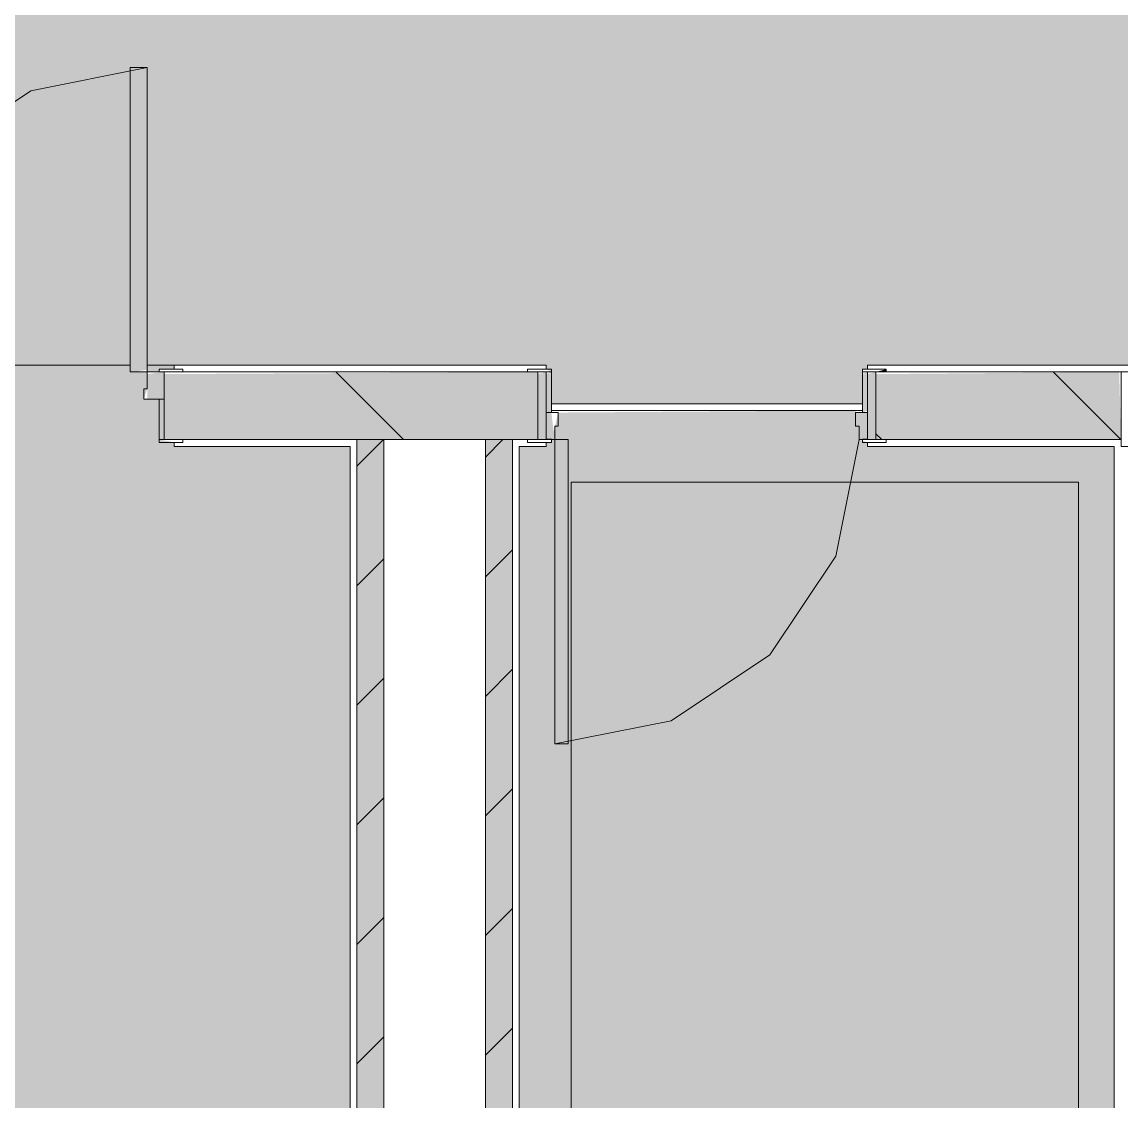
# Model space of a CAD drawing. Header units: millimetres. Extents: x -3817 to 677485, y -22715 to 103890.
# Drawn here: x -293.11 to -267.52, y -19537.39 to -19512.26 of the extents above; entities that cross this region are included whole.
import ezdxf

# ---------------------------------------------------------------- set-up
doc = ezdxf.new("R2010")
doc.units = ezdxf.units.MM
doc.layers.add('PDF _Геометрия', color=7, linetype='Continuous', true_color=0x1d1d1d)
doc.layers.add('PDF _Сплошная заливка', color=7, linetype='Continuous', true_color=0xffffff)

msp = doc.modelspace()

# ---------------------------------------------------------------- hatches: boundary and pattern name
at = {"layer": 'PDF _Сплошная заливка', "transparency": 33554559}
msp.add_hatch(color=256, dxfattribs=at).paths.add_polyline_path([(-280.507, -19521.149), (-273.538, -19521.149), (-273.538, -19520.348), (-273.42, -19520.348), (-273.42, -19520.254), (-194.604, -19520.254), (-194.604, -19518.64), (-193.344, -19518.64), (-193.344, -19518.364), (-193.108, -19518.443), (-192.715, -19518.364), (-192.748, -19507.813), (-193.344, -19507.813), (-193.344, -19507.617), (-194.604, -19507.617), (-194.604, -19506.002), (-201.139, -19506.002), (-201.139, -19498.522), (-278.944, -19498.522), (-280.349, -19500.956), (-280.622, -19500.799), (-279.308, -19498.522), (-363.102, -19498.522), (-363.102, -19503.089), (-363.417, -19503.089), (-363.417, -19498.522), (-371.527, -19498.522), (-371.527, -19514.585), (-354.921, -19514.585), (-354.921, -19520.254), (-332.434, -19520.254), (-332.434, -19516.602), (-332.119, -19516.602), (-332.119, -19520.254), (-321.962, -19520.254), (-321.962, -19513.217), (-321.647, -19513.217), (-321.647, -19520.254), (-300.821, -19520.254), (-300.821, -19516.868), (-300.427, -19516.868), (-300.427, -19520.254), (-290.585, -19520.254), (-290.585, -19513.325), (-290.191, -19513.325), (-290.191, -19520.254), (-280.9, -19520.254), (-280.9, -19520.348), (-280.782, -19520.411), (-280.782, -19521.149)])
at = {"layer": 'PDF _Сплошная заливка', "true_color": 0xe2e2e2, "transparency": 33554559}
for points in [[(-290.513, -19520.411), (-290.191, -19520.358), (-290.191, -19513.325), (-290.585, -19513.325), (-290.585, -19520.411)], [(-273.538, -19521.356), (-273.42, -19521.307), (-273.42, -19520.411), (-273.538, -19520.461), (-273.538, -19521.32)], [(-280.389, -19529.072), (-280.389, -19521.986), (-280.704, -19521.986), (-280.704, -19529.072), (-280.507, -19529.072)]]:
    msp.add_hatch(color=254, dxfattribs=at).paths.add_polyline_path(points)
at = {"layer": 'PDF _Сплошная заливка', "transparency": 33554559}
h = msp.add_hatch(color=256, dxfattribs=at)
h.paths.add_polyline_path([(-289.014, -19583.559), (-285.467, -19583.559), (-285.467, -19574.898), (-292.396, -19574.898), (-292.396, -19574.504), (-285.467, -19574.504), (-285.467, -19564.662), (-288.853, -19564.662), (-288.853, -19564.268), (-285.467, -19564.268), (-285.467, -19522.144), (-289.562, -19522.144), (-289.563, -19522.049), (-289.916, -19521.986), (-289.916, -19521.041), (-290.27, -19521.041), (-290.191, -19520.805), (-290.191, -19520.411), (-290.585, -19520.411), (-290.585, -19520.254), (-300.427, -19520.254), (-300.427, -19520.411), (-300.821, -19520.461), (-300.821, -19521.041), (-300.978, -19521.041), (-300.978, -19522.144), (-303.419, -19522.144), (-303.388, -19583.559), (-290.63, -19583.559)], flags=0)
h.paths.add_polyline_path([(-289.916, -19520.411), (-289.916, -19520.348), (-289.562, -19520.348), (-289.562, -19520.254), (-290.191, -19520.254), (-290.191, -19520.411)], flags=0)
h.paths.add_polyline_path([(-300.978, -19520.411), (-300.821, -19520.411), (-300.821, -19520.254), (-300.978, -19520.254)], flags=0)
h = msp.add_hatch(color=256, dxfattribs=at)
h.paths.add_polyline_path([(-202.103, -19521.986), (-194.447, -19521.986), (-194.447, -19520.411), (-209.249, -19520.411), (-209.249, -19521.986), (-209.092, -19521.986)], flags=0)
h.paths.add_polyline_path([(-301.215, -19521.986), (-301.215, -19520.411), (-303.577, -19520.461), (-303.577, -19521.986), (-301.648, -19521.986)], flags=0)
h.paths.add_polyline_path([(-285.31, -19521.986), (-281.097, -19521.986), (-281.097, -19520.411), (-289.798, -19520.461), (-289.798, -19521.986), (-285.467, -19521.986)], flags=0)
h.paths.add_polyline_path([(-273.224, -19521.986), (-267.515, -19521.986), (-267.561, -19520.411), (-273.224, -19520.461)], flags=0)
at = {"layer": 'PDF _Сплошная заливка', "true_color": 0xe2e2e2, "transparency": 33554559}
h = msp.add_hatch(color=254, dxfattribs=at)
h.paths.add_polyline_path([(-301.002, -19521.041), (-300.742, -19521.041), (-300.821, -19520.805), (-300.821, -19520.411), (-301.215, -19520.461), (-301.215, -19521.041)], flags=0)
h.paths.add_polyline_path([(-289.798, -19521.041), (-289.798, -19520.411), (-290.191, -19520.461), (-290.191, -19521.041)], flags=0)
at = {"layer": 'PDF _Сплошная заливка', "true_color": 0xfbfbfb, "transparency": 33554559}
msp.add_hatch(color=7, dxfattribs=at).paths.add_polyline_path([(-281.097, -19521.986), (-280.9, -19521.986), (-280.9, -19520.411), (-281.097, -19520.461), (-281.097, -19521.307)])
at = {"layer": 'PDF _Сплошная заливка', "transparency": 33554559}
h = msp.add_hatch(color=256, dxfattribs=at)
h.paths.add_polyline_path([(-280.704, -19521.986), (-280.389, -19521.986), (-280.389, -19529.072), (-280.704, -19529.072), (-280.704, -19522.122)], flags=0)
h.paths.add_polyline_path([(-280.113, -19551.749), (-279.798, -19551.749), (-279.798, -19551.906), (-273.027, -19551.906), (-273.027, -19551.812), (-273.42, -19551.749), (-273.342, -19551.056), (-273.027, -19551.056), (-273.027, -19550.961), (-267.673, -19550.961), (-267.673, -19522.144), (-273.42, -19522.144), (-273.42, -19522.049), (-273.617, -19521.986), (-273.696, -19521.307), (-280.625, -19521.356), (-280.782, -19522.049), (-280.9, -19522.049), (-280.9, -19522.144), (-281.53, -19522.144), (-281.53, -19550.961), (-280.507, -19550.961), (-280.505, -19551.056), (-280.034, -19551.119), (-280.113, -19551.434)], flags=0)
h.paths.add_polyline_path([(-280.507, -19551.906), (-280.113, -19551.906), (-280.192, -19551.812), (-280.507, -19551.812)], flags=0)
at = {"layer": 'PDF _Сплошная заливка', "true_color": 0xe2e2e2, "transparency": 33554559}
h = msp.add_hatch(color=254, dxfattribs=at)
h.paths.add_polyline_path([(-273.538, -19521.986), (-273.42, -19521.986), (-273.42, -19521.356), (-273.696, -19521.356), (-273.617, -19521.986)], flags=0)
h.paths.add_polyline_path([(-280.9, -19521.986), (-280.704, -19521.986), (-280.782, -19521.356), (-280.9, -19521.356)], flags=0)
at = {"layer": 'PDF _Сплошная заливка', "transparency": 33554559}
h = msp.add_hatch(color=256, dxfattribs=at)
h.paths.add_polyline_path([(-284.892, -19602.889), (-284.68, -19602.889), (-284.68, -19575.291), (-285.31, -19575.291), (-285.31, -19602.889)], flags=0)
h.paths.add_polyline_path([(-284.68, -19563.874), (-284.68, -19521.986), (-285.31, -19521.986), (-285.31, -19563.874), (-284.916, -19563.874)], flags=0)

# ---------------------------------------------------------------- linework, layer by layer
at = {"layer": 'PDF _Геометрия', "color": 253, "lineweight": 9, "true_color": 0xaaaaaa}
for points in [[(-290.191, -19513.325), (-292.903, -19513.864), (-295.202, -19515.401), (-296.738, -19517.7), (-297.278, -19520.411), (-297.753, -19518.64), (-299.049, -19517.343), (-300.821, -19516.868)], [(-273.42, -19520.348), (-273.42, -19520.254), (-194.604, -19520.254), (-194.604, -19518.64), (-193.344, -19518.64)], [(-289.562, -19520.348), (-289.562, -19520.254), (-290.191, -19520.254), (-280.9, -19520.254), (-280.9, -19520.348)], [(-280.782, -19521.149), (-273.538, -19521.149)], [(-273.538, -19521.307), (-280.782, -19521.307)], [(-285.467, -19564.268), (-285.467, -19522.144), (-289.562, -19522.144), (-289.562, -19522.049)], [(-280.9, -19522.049), (-280.9, -19522.144), (-281.53, -19522.144), (-281.53, -19550.961), (-280.507, -19550.961), (-280.507, -19551.056)], [(-273.617, -19521.986), (-274.157, -19524.698), (-275.693, -19526.997), (-277.992, -19528.533), (-280.704, -19529.072)], [(-273.027, -19551.056), (-273.027, -19550.961), (-267.673, -19550.961), (-267.673, -19522.144), (-273.42, -19522.144), (-273.42, -19522.049)]]:
    msp.add_lwpolyline(points, dxfattribs=at)
for points in [[(-290.191, -19513.325), (-290.585, -19513.325), (-290.585, -19520.411), (-290.191, -19520.411)], [(-290.585, -19520.254), (-300.427, -19520.254)], [(-290.191, -19520.411), (-290.191, -19520.805), (-290.27, -19520.805), (-290.27, -19521.041), (-289.798, -19521.041), (-289.798, -19520.411)], [(-289.916, -19520.411), (-289.365, -19520.411), (-289.365, -19520.348), (-289.916, -19520.348)], [(-280.782, -19520.348), (-281.334, -19520.348), (-281.334, -19520.411), (-280.782, -19520.411)], [(-280.9, -19520.411), (-281.097, -19520.411), (-281.097, -19521.986), (-280.9, -19521.986)], [(-280.782, -19520.411), (-280.9, -19520.411), (-280.9, -19521.356), (-280.782, -19521.356)], [(-273.538, -19520.348), (-273.538, -19520.411), (-272.987, -19520.411), (-272.987, -19520.348)], [(-273.538, -19520.411), (-273.538, -19521.356), (-273.42, -19521.356), (-273.42, -19520.411)], [(-273.42, -19520.411), (-273.42, -19521.986), (-273.224, -19521.986), (-273.224, -19520.411)], [(-289.916, -19521.986), (-289.798, -19521.986), (-289.798, -19521.041), (-289.916, -19521.041)], [(-280.704, -19521.986), (-280.704, -19521.671), (-280.625, -19521.671), (-280.625, -19521.356), (-280.9, -19521.356), (-280.9, -19521.986)], [(-273.617, -19521.986), (-273.42, -19521.986), (-273.42, -19521.356), (-273.696, -19521.356), (-273.696, -19521.671), (-273.617, -19521.671)], [(-289.916, -19522.049), (-289.365, -19522.049), (-289.365, -19521.986), (-289.916, -19521.986)], [(-280.782, -19521.986), (-281.334, -19521.986), (-281.334, -19522.049), (-280.782, -19522.049)], [(-280.782, -19521.978), (-280.9, -19521.978), (-280.9, -19521.986), (-280.782, -19521.986)], [(-280.704, -19529.072), (-280.389, -19529.072), (-280.389, -19521.986), (-280.704, -19521.986)], [(-273.538, -19521.978), (-273.538, -19521.986), (-273.42, -19521.986), (-273.42, -19521.978)], [(-273.538, -19521.986), (-273.538, -19522.049), (-272.987, -19522.049), (-272.987, -19521.986)]]:
    msp.add_lwpolyline(points, close=True, dxfattribs=at)
at = {"layer": 'PDF _Геометрия', "color": 7, "lineweight": 9}
for points in [[(-289.798, -19520.461), (-289.798, -19521.986)], [(-281.334, -19520.411), (-289.365, -19520.411)], [(-284.222, -19521.986), (-285.797, -19520.411)], [(-281.097, -19521.986), (-281.097, -19520.461)], [(-273.224, -19520.461), (-273.224, -19521.986)], [(-272.987, -19521.986), (-267.515, -19521.986), (-267.515, -19520.411), (-267.515, -19521.986), (-267.515, -19522.144), (-266.649, -19522.144), (-261.925, -19522.144), (-209.249, -19522.144), (-209.249, -19521.986), (-209.249, -19520.411), (-261.925, -19520.411), (-266.649, -19520.411), (-267.515, -19520.411), (-272.987, -19520.411)], [(-267.519, -19521.986), (-269.094, -19520.411)], [(-273.087, -19521.986), (-273.224, -19521.849)], [(-289.789, -19521.986), (-289.798, -19521.978)], [(-289.365, -19521.986), (-285.31, -19521.986)], [(-285.31, -19522.604), (-284.692, -19521.986)], [(-284.68, -19521.986), (-285.31, -19521.986), (-285.31, -19563.441)], [(-280.743, -19551.119), (-281.688, -19551.119), (-281.688, -19521.986), (-282.318, -19521.986), (-284.68, -19521.986), (-284.68, -19551.119), (-282.318, -19551.119), (-282.318, -19521.986)], [(-282.318, -19522.396), (-281.908, -19521.986)], [(-281.688, -19521.986), (-281.334, -19521.986)], [(-282.318, -19525.18), (-281.688, -19524.55)], [(-285.31, -19525.388), (-284.68, -19524.758)], [(-282.318, -19527.964), (-281.688, -19527.334)], [(-285.31, -19528.172), (-284.68, -19527.542)], [(-282.318, -19530.747), (-281.688, -19530.117)], [(-285.31, -19530.956), (-284.68, -19530.326)], [(-285.31, -19533.739), (-284.68, -19533.109)], [(-282.318, -19533.531), (-281.688, -19532.901)], [(-282.318, -19536.315), (-281.688, -19535.685)], [(-285.31, -19536.523), (-284.68, -19535.893)]]:
    msp.add_lwpolyline(points, dxfattribs=at)
msp.add_lwpolyline([(-280.322, -19549.594), (-268.511, -19549.594), (-268.511, -19522.98), (-280.322, -19522.98)], close=True, dxfattribs=at)
at = {"layer": 'PDF _Сплошная заливка', "color": 254, "lineweight": 60, "true_color": 0xe2e2e2, "transparency": 33554559}
for points in [[(-280.782, -19521.356), (-280.782, -19520.411), (-280.9, -19521.356), (-280.9, -19520.461)], [(-272.987, -19520.411), (-272.987, -19520.348), (-273.224, -19520.411)], [(-289.798, -19521.986), (-289.798, -19521.041), (-289.916, -19521.986), (-289.916, -19521.041)]]:
    msp.add_solid(points, dxfattribs=at)
at = {"layer": 'PDF _Сплошная заливка', "color": 7, "lineweight": 60, "true_color": 0xfbfbfb, "transparency": 33554559}
msp.add_solid([(-273.224, -19521.986), (-273.224, -19520.411), (-273.42, -19521.986), (-273.42, -19520.461)], dxfattribs=at)
at = {"layer": 'PDF _Сплошная заливка', "lineweight": 60, "transparency": 33554559}
msp.add_solid([(-281.688, -19551.119), (-281.688, -19521.986), (-282.318, -19551.119), (-282.318, -19521.986)], dxfattribs=at)

doc.saveas('drawing.dxf')
